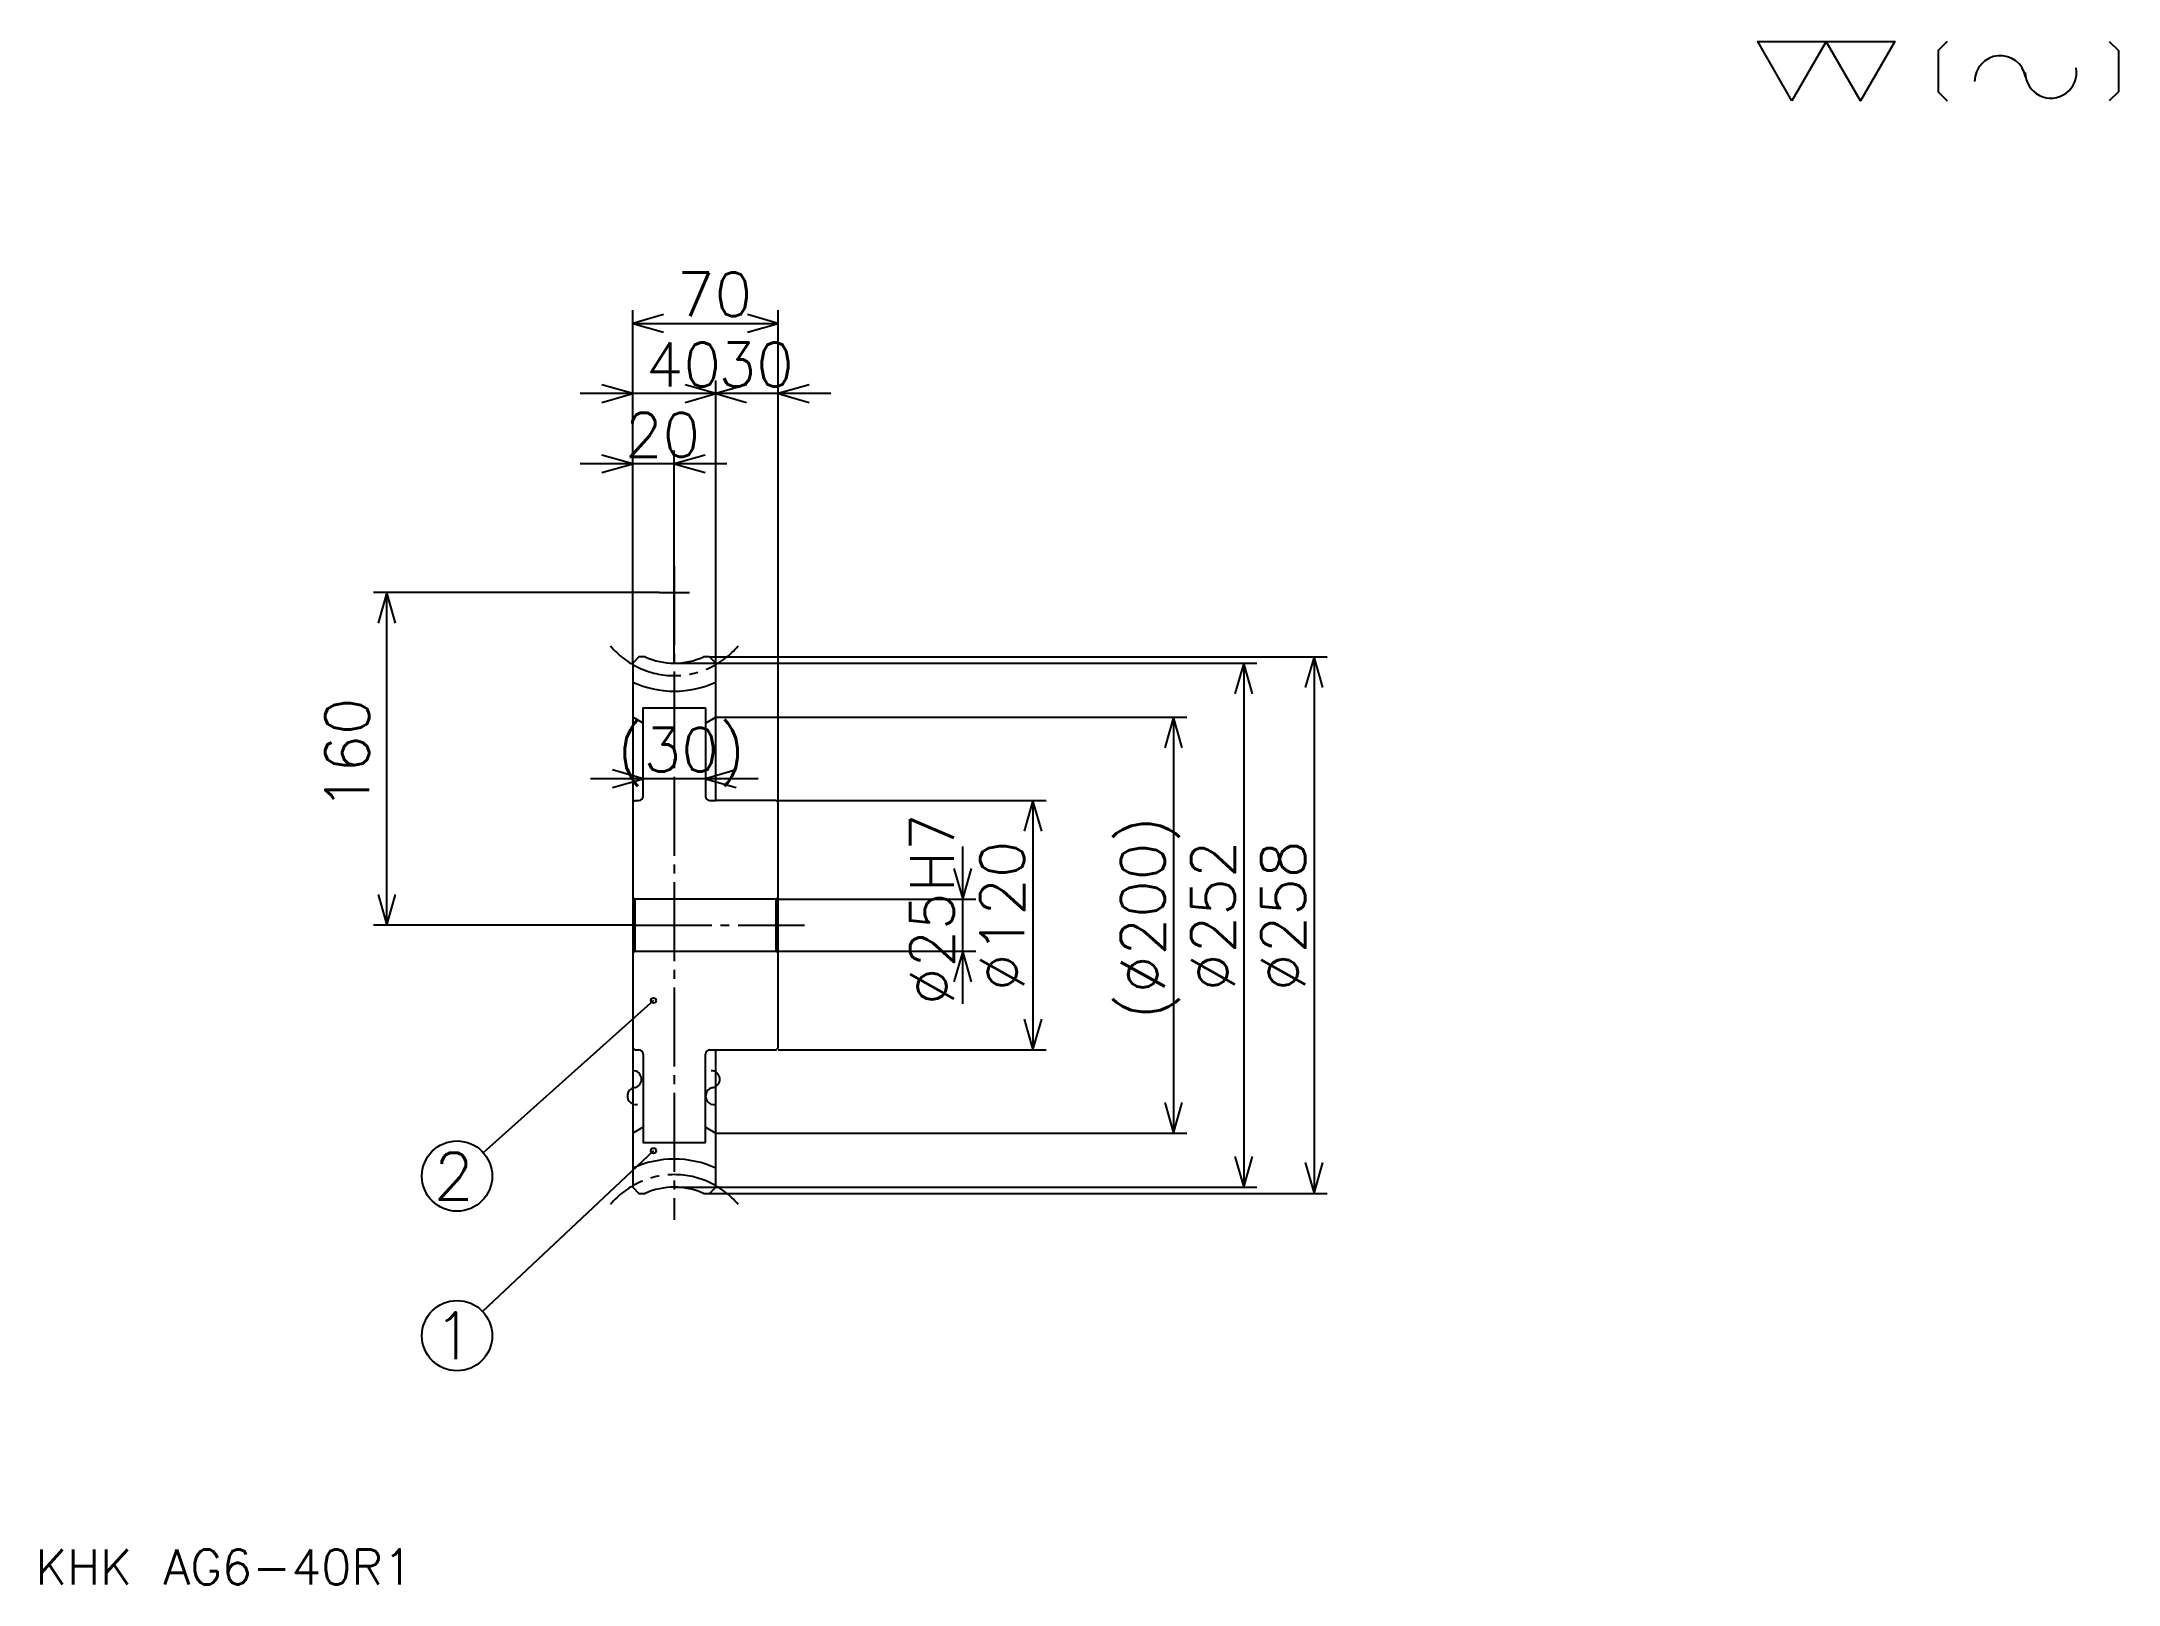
# Model space of a CAD drawing. Extents: x 45 to 1044, y 46 to 789.
import ezdxf

# ---------------------------------------------------------------- set-up
doc = ezdxf.new("R2010")
doc.units = 0
doc.linetypes.add('DASHDOT', pattern=[50.666666, 38, -4.222222, 4.222222, -4.222222])
doc.layers.get('0').update_dxf_attribs({"linetype": 'CONTINUOUS'})
doc.layers.add('DASHDOT', color=6, linetype='DASHDOT')
doc.styles.add('KANJI', font='TXT', dxfattribs={"bigfont": 'BIGFONT'})

msp = doc.modelspace()

# ---------------------------------------------------------------- linework, layer by layer
at = {"color": 5}
for p, q in [((329.333313, 492.555542), (329.333313, 659.333374)), ((399.333313, 492.555542), (399.333313, 659.333374)), ((329.333313, 653), (399.333313, 653)), ((394.666656, 619.222168), (303.999969, 619.222168)), ((424.666656, 619.222168), (343.999969, 619.222168)), ((369.333313, 492.555542), (369.333313, 625.555542)), ((349.333313, 523.555542), (349.333313, 591.777771)), ((374.666656, 585.444458), (303.999969, 585.444458)), ((341.999969, 523.555542), (204.777771, 523.555542)), ((211.111084, 363.555542), (211.111084, 523.555542)), ((349.333313, 489.555542), (349.333313, 523.555542)), ((329.333313, 489.555542), (329.333313, 492.555542)), ((349.333313, 489.555542), (399.333313, 489.555542)), ((366.333313, 492.555542), (399.333313, 492.555542)), ((369.333313, 489.555542), (369.333313, 492.555542)), ((399.333313, 492.555542), (663.222168, 492.555542)), ((399.333313, 422.555542), (399.333313, 492.555542)), ((399.333313, 489.555542), (629.444458, 489.555542)), ((623.111084, 489.555542), (623.111084, 237.555542)), ((656.888855, 492.555542), (656.888855, 234.555542)), ((369.333313, 463.555542), (399.333313, 463.555542)), ((399.333313, 463.555542), (595.666626, 463.555542)), ((589.333313, 463.555542), (589.333313, 263.555542)), ((389.666656, 434), (308.999969, 434)), ((399.333313, 423.555542), (528.111084, 423.555542)), ((521.777771, 423.555542), (521.777771, 303.555542)), ((487.999969, 325.722198), (487.999969, 401.388885)), ((399.333313, 376.055542), (494.333313, 376.055542)), ((329.333313, 363.555542), (204.777756, 363.555542)), ((399.333313, 351.055542), (494.333313, 351.055542)), ((339.333313, 327.305542), (257.479034, 254.118195)), ((399.333313, 303.555542), (528.111084, 303.555542)), ((369.333313, 263.555542), (399.333313, 263.555542)), ((399.333313, 263.555542), (595.666626, 263.555542)), ((339.333313, 255.055542), (257.183746, 177.689987)), ((349.333313, 237.555542), (399.333313, 237.555542)), ((366.333313, 234.555542), (399.333313, 234.555542)), ((399.333313, 237.555542), (629.444458, 237.555542)), ((399.333313, 234.555542), (663.222168, 234.555542))]:
    msp.add_line(p, q, dxfattribs=at)
at = {"color": 4}
for p, q in [((334.333313, 460.668793), (329.333313, 463.555542)), ((364.333313, 468.055542), (364.333313, 425.555542)), ((364.333313, 460.668793), (369.333313, 463.555542)), ((366.333313, 423.555542), (369.333313, 423.555542)), ((399.333313, 377.055542), (398.333313, 376.055542)), ((329.333313, 350.055542), (330.333313, 351.055542)), ((399.333313, 350.055542), (398.333313, 351.055542)), ((364.333313, 259.055542), (364.333313, 301.555542)), ((366.333313, 303.555542), (369.333313, 303.555542)), ((334.333313, 266.442291), (329.333313, 263.555542)), ((364.333313, 266.442291), (369.333313, 263.555542))]:
    msp.add_line(p, q, dxfattribs=at)
at = {"color": 7}
for points in [[(886.666687, 760), (870.200012, 788.542236), (936.066711, 788.542236), (919.600037, 760), (903.133362, 788.542236), (886.666687, 760)], [(961.315552, 788.542236), (956.924438, 784.151123), (956.924438, 764.391113), (961.315552, 760)], [(1039.257812, 788.542236), (1043.648926, 784.151123), (1043.648926, 764.391113), (1039.257812, 760)]]:
    msp.add_lwpolyline(points, dxfattribs=at)
at = {"color": 5}
for points in [[(344.111084, 657.222229), (329.333313, 653), (344.111084, 648.777771)], [(384.555542, 648.777771), (399.333313, 653), (384.555542, 657.222229)], [(314.555542, 615), (329.333313, 619.222168), (314.555542, 623.444458)], [(354.555542, 615), (369.333313, 619.222168), (354.555542, 623.444458)], [(384.111084, 623.444458), (369.333313, 619.222168), (384.111084, 615)], [(414.111084, 623.444458), (399.333313, 619.222168), (414.111084, 615)], [(314.555542, 581.222168), (329.333313, 585.444458), (314.555542, 589.666626)], [(364.111084, 589.666626), (349.333313, 585.444458), (364.111084, 581.222168)], [(215.333313, 508.777771), (211.111084, 523.555542), (206.88887, 508.777771)], [(627.333313, 474.777771), (623.111084, 489.555542), (618.888855, 474.777771)], [(661.111084, 477.777771), (656.888855, 492.555542), (652.666626, 477.777771)], [(593.555542, 448.777771), (589.333313, 463.555542), (585.111084, 448.777771)], [(319.555542, 429.777771), (334.333313, 434), (319.555542, 438.222198)], [(379.111084, 438.222198), (364.333313, 434), (379.111084, 429.777771)], [(526, 408.777771), (521.777771, 423.555542), (517.555542, 408.777771)], [(483.77774, 390.833313), (487.999969, 376.055542), (492.222198, 390.833313)], [(206.88887, 378.333313), (211.111084, 363.555542), (215.333313, 378.333313)], [(492.222198, 336.277771), (487.999969, 351.055542), (483.77774, 336.277771)], [(517.555542, 318.333313), (521.777771, 303.555542), (526, 318.333313)], [(585.111084, 278.333313), (589.333313, 263.555542), (593.555542, 278.333313)], [(618.888855, 252.333313), (623.111084, 237.555542), (627.333313, 252.333313)], [(652.666626, 249.333313), (656.888855, 234.555542), (661.111084, 249.333313)]]:
    msp.add_lwpolyline(points, dxfattribs=at)
at = {"color": 4}
for points in [[(335.36908, 492.555542), (332.333313, 492.555542), (329.333313, 489.555542), (329.333313, 350.055542)], [(363.297546, 234.555542), (366.333313, 234.555542), (369.333313, 237.555542), (369.333313, 303.555542), (398.333313, 303.555542), (399.333313, 304.555542), (399.333313, 422.555542), (398.333313, 423.555542), (369.333313, 423.555542), (369.333313, 489.555542), (366.333313, 492.555542), (363.297546, 492.555542)], [(334.333313, 425.555542), (334.333313, 468.055542), (364.333313, 468.055542)], [(329.333313, 422.555542), (330.333313, 423.555542), (332.333313, 423.555542)], [(329.333313, 377.055542), (330.333313, 376.055542), (330.333313, 351.055542), (398.333313, 351.055542), (398.333313, 376.055542), (330.333313, 376.055542)], [(329.333313, 350.055542), (329.333313, 237.555542), (332.333313, 234.555542), (335.36908, 234.555542)], [(329.333313, 304.555542), (330.333313, 303.555542), (332.333313, 303.555542)], [(334.333313, 301.555542), (334.333313, 259.055542), (364.333313, 259.055542)]]:
    msp.add_lwpolyline(points, dxfattribs=at)
at = {"color": 5}
for centre, radius in [((339.333313, 327.305542), 1.266667), ((244.88887, 242.861099), 16.888889), ((339.333313, 255.055542), 1.266667), ((244.88887, 166.111099), 16.888889)]:
    msp.add_circle(centre, radius, dxfattribs=at)
at = {"color": 7}
for centre, radius, start, end in [((986.838928, 769.382141), 12.35, 10, 180), ((1011.163635, 773.671204), 12.35, 180, 10), ((329.459564, 289.438873), 4.116667, 280, 90), ((367.05957, 289.438873), 4.116667, 280, 90), ((330.889282, 281.330627), 4.116667, 90, 280), ((368.489288, 281.330627), 4.116667, 90, 280)]:
    msp.add_arc(centre, radius, start, end, dxfattribs=at)
at = {"color": 4}
for centre, radius, start, end in [((349.333313, 523.555542), 34, 245.750371881, 294.249630423), ((349.333313, 523.555542), 47.5, 245.098938156, 294.901061844), ((332.333313, 425.555542), 2, 270, 0), ((366.333313, 425.555542), 2, 180, 270), ((332.333313, 301.555542), 2, 0, 90), ((366.333313, 301.555542), 2, 90, 180), ((349.333313, 203.555542), 47.5, 65.098938156, 114.901061844), ((349.333313, 203.555542), 34, 65.750369577, 114.249628119)]:
    msp.add_arc(centre, radius, start, end, dxfattribs=at)
at = {"layer": 'DASHDOT', "color": 7}
for p, q in [((349.333313, 536.222229), (349.333313, 221.88887)), ((341.999969, 523.555542), (356.666656, 523.555542)), ((329.333313, 363.555542), (411.999969, 363.555542))]:
    msp.add_line(p, q, dxfattribs=at)
for centre, start, end in [((349.333313, 523.555542), 219.999998481, 320.000001519), ((349.333313, 203.555542), 39.999998481, 140.000001519)]:
    msp.add_arc(centre, 40, start, end, dxfattribs=at)

# ---------------------------------------------------------------- texts
at = {"color": 7, "style": 'KANJI'}
for s, height, p in [('70', 21.111111, (350.611084, 656.377808)), ('40', 21.111111, (335.611084, 622.599976)), ('30', 21.111111, (370.611084, 622.599976)), ('20', 21.111111, (325.611084, 588.822205)), ('(30)', 21.111111, (321.888855, 437.377747)), ('2', 22.518519, (233.629608, 231.601837)), ('1', 22.518519, (233.629608, 154.851837)), ('KHK AG6-40R1', 16.888889, (42.222221, 46.444443))]:
    msp.add_text(s, height=height, dxfattribs=at).set_placement(p)
for s, p in [('160', (202.666656, 418.75)), ('%%c25H7', (483.77774, 325.027771)), ('(%%c200)', (585.111084, 318.166656)), ('%%c120', (517.555542, 331.888885)), ('%%c252', (618.888855, 331.888855)), ('%%c258', (652.666626, 331.888855))]:
    msp.add_text(s, height=21.111111, rotation=90, dxfattribs=at).set_placement(p)

doc.saveas('drawing.dxf')
